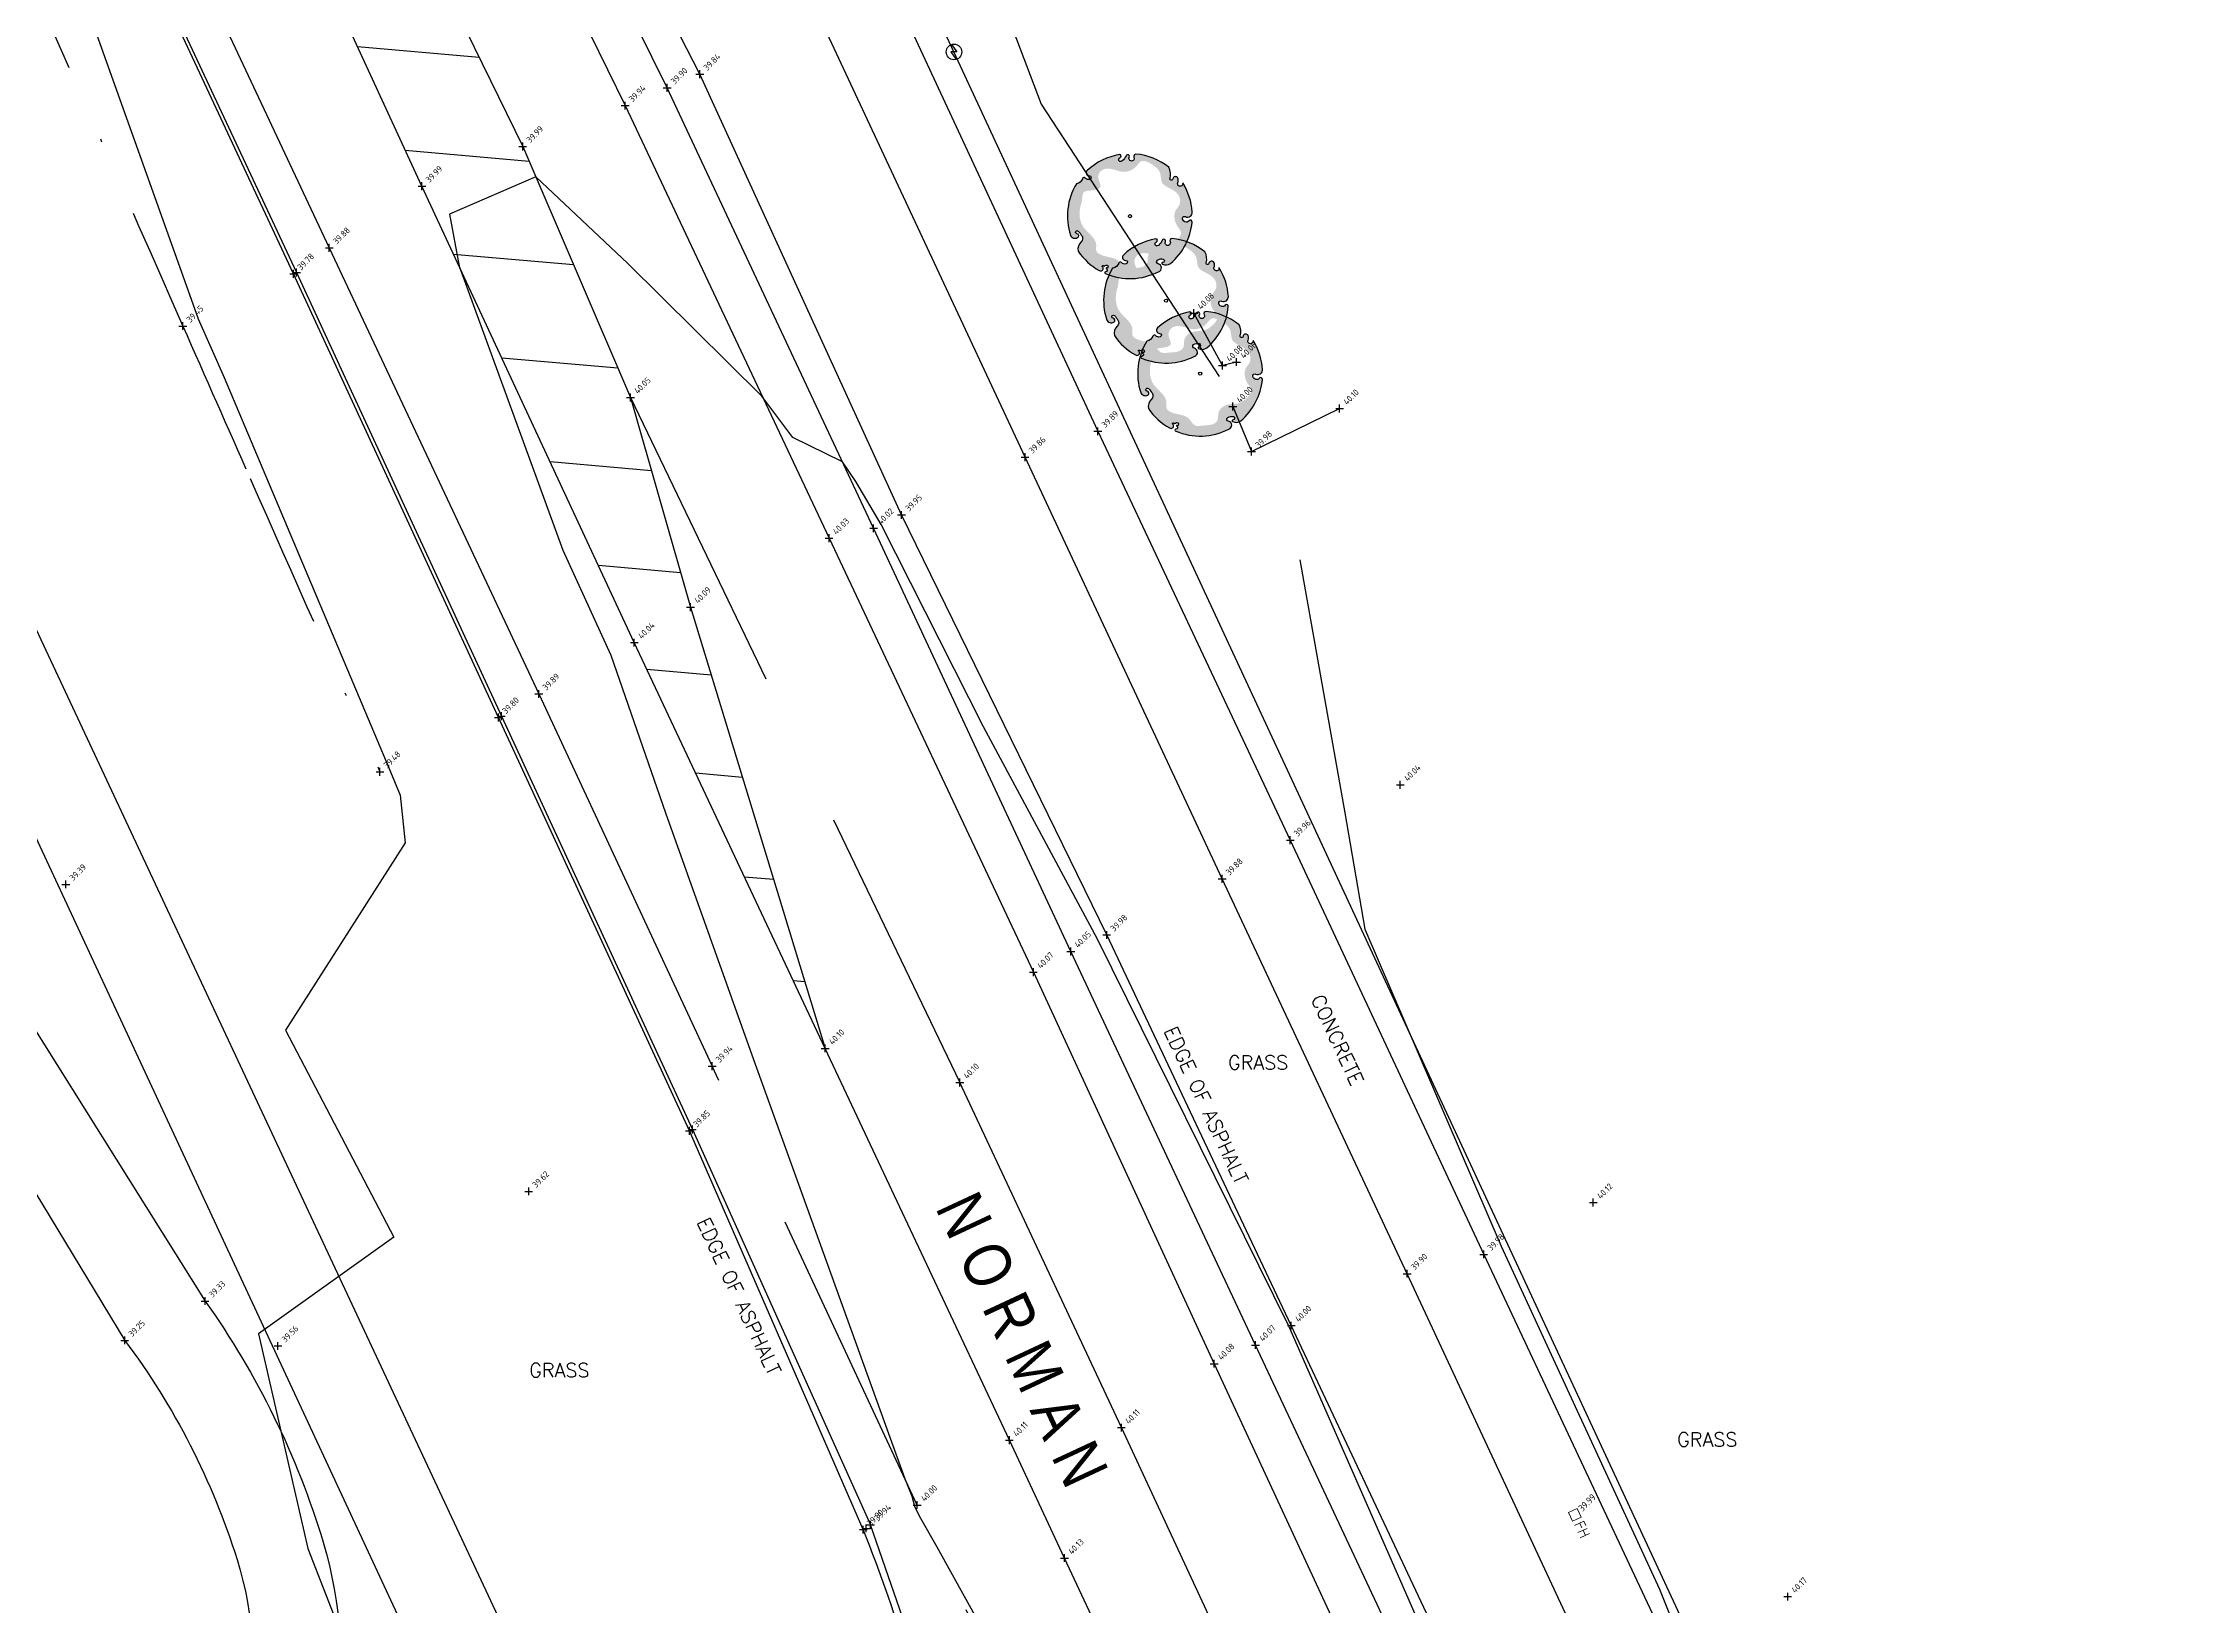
# Model space of a CAD drawing. Header units: metres. Extents: x 245957 to 247358, y 7418632 to 7419642.
# Drawn here: x 247032.9 to 247101.9, y 7419085.3 to 7419135.3 of the extents above; entities that cross this region are included whole.
import ezdxf
from ezdxf.enums import TextEntityAlignment as Align

# ---------------------------------------------------------------- set-up
doc = ezdxf.new("R2010")
doc.units = ezdxf.units.M
doc.linetypes.add('DASHDOT', pattern=[10, 5, -2.5, 0, -2.5])
doc.linetypes.add('DASHED', pattern=[0.75, 0.5, -0.25])
for name, color, linetype in [('-TEXT', 7, 'Continuous'), ('103_TOE_OF_BATTER', 37, 'DASHDOT'), ('103_TOE_OF_BATTER-L', 37, 'DASHDOT'), ('103_TOE_OF_BATTER-S', 37, 'DASHDOT'), ('104_EXISTING_SURFACE-L', 35, 'Continuous'), ('104_EXISTING_SURFACE-S', 35, 'Continuous'), ('201_SINGLE_TREE-H', 63, 'Continuous'), ('201_SINGLE_TREE-S', 96, 'Continuous'), ('403_EDGE_OF_BITUMEN', 8, 'Continuous'), ('403_EDGE_OF_BITUMEN-L', 8, 'Continuous'), ('403_EDGE_OF_BITUMEN-S', 8, 'Continuous'), ('405_EDGE_FORMATION', 33, 'Continuous'), ('405_EDGE_FORMATION-L', 33, 'Continuous'), ('405_EDGE_FORMATION-S', 33, 'Continuous'), ('410_PEDESTRIAN_PATH', 32, 'Continuous'), ('410_PEDESTRIAN_PATH-L', 32, 'Continuous'), ('410_PEDESTRIAN_PATH-S', 32, 'Continuous'), ('415_LANE_LINE_DASHED', 53, 'DASHED'), ('418_LANE_LINE_SOLID', 53, 'Continuous'), ('418_LANE_LINE_SOLID-L', 53, 'Continuous'), ('418_LANE_LINE_SOLID-S', 53, 'Continuous'), ('620_RETAIN_WALL_ROCK', 45, 'STONEWALL'), ('620_RETAIN_WALL_ROCK-L', 45, 'STONEWALL'), ('620_RETAIN_WALL_ROCK-S', 45, 'STONEWALL'), ('903_FENCE', 24, 'FENCELINE'), ('Surface_Contours_Major', 4, 'Continuous'), ('Surface_Contours_Minor', 253, 'Continuous')]:
    doc.layers.add(name, color=color, linetype=linetype)
for name, color, linetype, true_color in [('419_EDGE_OF_CONCRETE', 7, 'Continuous', 0xff4100), ('419_EDGE_OF_CONCRETE-L', 7, 'Continuous', 0xff4100), ('419_EDGE_OF_CONCRETE-S', 7, 'Continuous', 0xff4100), ('717_ELEC_LINE_OVER', 7, 'Continuous', 0xffa500), ('753_FIRE_HYDRANT-L', 7, 'Continuous', 0xb30000), ('EX-ELECT_POLE_(SLS)', 7, 'Continuous', 0xffa500), ('EX-FIRE_HYDRANT_(SLS)', 7, 'Continuous', 0xb30000)]:
    doc.layers.add(name, color=color, linetype=linetype, true_color=true_color)
doc.styles.add('BOLD', font='ARIALN.TTF')
doc.styles.add('ISO2.5', font='isocp.shx', dxfattribs={"height": 2.5})
doc.styles.get("Standard").update_dxf_attribs({"font": 'SIMPLEX.shx'})
doc.linetypes.add('FENCELINE', pattern='A,0.5,-0.2,["/",Standard,S=0.1,R=0,X=0,Y=-0.05],-0.25', length=0.95)
doc.linetypes.add('STONEWALL', pattern='A,0,-0.0625,[131,AECCLAND,S=1,R=0,X=0,Y=0],-0.06303', length=0.12553)

# ---------------------------------------------------------------- blocks, each defined once
blk = doc.blocks.new('CROSS')
at = {"color": 0, "linetype": 'Continuous'}
for p, q in [((-0.5, 0), (0.5, 0)), ((0, -0.5), (0, 0.5))]:
    blk.add_line(p, q, dxfattribs=at)
blk = doc.blocks.new('FHS')
at = {"color": 0, "linetype": 'Continuous', "lineweight": 13}
for p, q in [((-0.15, -0.15), (-0.15, 0.15)), ((-0.15, 0.15), (0.15, 0.15)), ((0.15, 0.15), (0.15, -0.15)), ((0.308, -0.154), (0.308, 0.173)), ((0.308, 0.173), (0.452, 0.173)), ((0.308, 0.029), (0.452, 0.029)), ((0.452, 0.173), (0.458, 0.173)), ((0.452, 0.029), (0.458, 0.029)), ((0.557, -0.154), (0.557, 0.173)), ((0.557, 0.173), (0.563, 0.173)), ((0.557, 0.029), (0.74, 0.029)), ((0.74, 0.173), (0.74, -0.154)), ((0.15, -0.15), (-0.15, -0.15))]:
    blk.add_line(p, q, dxfattribs=at)
blk = doc.blocks.new('201T')
at = {"layer": '201_SINGLE_TREE-S'}
blk.add_circle((0, 0), 0.5, dxfattribs=at)
blk = doc.blocks.new('201C')
at = {"layer": '201_SINGLE_TREE-H', "transparency": 33554534}
h = blk.add_hatch(color=256, dxfattribs=at)
h.paths.add_polyline_path([(-0.372, -0.334, 0.222926), (0.02, -0.5, 0.770799), (0.044, -0.442, -0.650302), (0.051, -0.412, -0.234737), (0.096, -0.425, -0.847312), (0.082, -0.447, 0.78443), (0.073, -0.458, 0.276934), (0.135, -0.481, 0.193599), (0.431, -0.254, 0.800435), (0.414, -0.234, -0.75216), (0.376, -0.192, -0.528914), (0.401, -0.191, 0.594112), (0.466, -0.18, 0.123805), (0.496, 0.062, -1.41759), (0.461, 0.081, 0.206906), (0.476, 0.113, 0.759729), (0.437, 0.125, -1.073307), (0.419, 0.139, 0.194379), (0.447, 0.223, 0.144612), (0.254, 0.43, 0.53339), (0.228, 0.413, -1.592592), (0.194, 0.429, 1.030038), (0.176, 0.451, -0.10361), (0.131, 0.426, -1.238487), (0.128, 0.459, 0.884725), (0.134, 0.482, 0.147549), (-0.155, 0.475, 0.71725), (-0.158, 0.429, -0.864032), (-0.165, 0.402, -0.310704), (-0.195, 0.427, 0.58143), (-0.217, 0.432, -0.281558), (-0.277, 0.416), (-0.278, 0.416, 0.217121), (-0.496, 0.063), (-0.496, 0.063, 0.440011), (-0.452, 0.021, 0.723973), (-0.444, 0.052, -1.384648), (-0.426, 0.066, -0.051107), (-0.415, 0.022, -0.361502), (-0.441, -0.021, 0.256822), (-0.494, -0.079, 0.116166), (-0.406, -0.291, 0.67803), (-0.368, -0.284, 0.170035), (-0.37, -0.274, -1.054701), (-0.36, -0.27, 0.431903), (-0.347, -0.275, -0.910728), (-0.333, -0.299, -0.42046), (-0.342, -0.298, 1.007885), (-0.348, -0.302, -0.766634), (-0.365, -0.322, 0.938602), (-0.372, -0.334)])
edge = h.paths.add_edge_path(flags=16)
edge.add_spline(control_points=[(-0.318, 0.247), (-0.303, 0.263), (-0.286, 0.289), (-0.256, 0.341), (-0.193, 0.315), (-0.092, 0.286), (-0.116, 0.394), (-0.036, 0.446), (0.039, 0.399), (0.103, 0.33), (0.196, 0.321), (0.278, 0.38), (0.344, 0.296), (0.379, 0.215), (0.33, 0.131), (0.392, 0.059), (0.438, -0.014), (0.405, -0.092), (0.346, -0.109), (0.31, -0.167), (0.306, -0.228), (0.329, -0.309), (0.241, -0.345), (0.165, -0.35), (0.103, -0.314), (0.046, -0.315), (0.005, -0.336), (-0.014, -0.368), (-0.033, -0.407), (-0.093, -0.415), (-0.146, -0.387), (-0.23, -0.366), (-0.225, -0.277), (-0.286, -0.229), (-0.334, -0.194), (-0.374, -0.141), (-0.328, -0.087), (-0.344, -0.001), (-0.387, 0.083), (-0.366, 0.18), (-0.336, 0.227), (-0.318, 0.247)], knot_values=[0, 0, 0, 0, 0.064972, 0.101243, 0.15652, 0.245586, 0.324463, 0.387907, 0.486094, 0.554514, 0.671826, 0.728629, 0.823661, 0.919885, 0.989953, 1.075257, 1.171704, 1.23593, 1.293575, 1.346478, 1.426142, 1.479146, 1.570817, 1.644481, 1.712561, 1.774901, 1.807, 1.846291, 1.885582, 1.928182, 2.007036, 2.074591, 2.151638, 2.226455, 2.293426, 2.340744, 2.397548, 2.47317, 2.587294, 2.673595, 2.754259, 2.754259, 2.754259, 2.754259], degree=3, periodic=0)
at = {"layer": '201_SINGLE_TREE-S'}
blk.add_lwpolyline([(-0.372, -0.334, 0.222926), (0.02, -0.5, 0.770799), (0.044, -0.442, -0.650302), (0.051, -0.412, -0.234737), (0.096, -0.425, -0.847312), (0.082, -0.447, 0.78443), (0.073, -0.458, 0.276934), (0.135, -0.481, 0.193599), (0.431, -0.254, 0.800435), (0.414, -0.234, -0.75216), (0.376, -0.192, -0.528914), (0.401, -0.191, 0.594112), (0.466, -0.18, 0.123805), (0.496, 0.062, -1.41759), (0.461, 0.081, 0.206906), (0.476, 0.113, 0.759729), (0.437, 0.125, -1.073307), (0.419, 0.139, 0.194379), (0.447, 0.223, 0.144612), (0.254, 0.43, 0.53339), (0.228, 0.413, -1.592592), (0.194, 0.429, 1.030038), (0.176, 0.451, -0.10361), (0.131, 0.426, -1.238487), (0.128, 0.459, 0.884725), (0.134, 0.482, 0.147549), (-0.155, 0.475, 0.71725), (-0.158, 0.429, -0.864032), (-0.165, 0.402, -0.310704), (-0.195, 0.427, 0.58143), (-0.217, 0.432, -0.281558), (-0.277, 0.416), (-0.278, 0.416, 0.217121), (-0.496, 0.063), (-0.496, 0.063, 0.440011), (-0.452, 0.021, 0.723973), (-0.444, 0.052, -1.384648), (-0.426, 0.066, -0.051107), (-0.415, 0.022, -0.361502), (-0.441, -0.021, 0.256822), (-0.494, -0.079, 0.116166), (-0.406, -0.291, 0.67803), (-0.368, -0.284, 0.170035), (-0.37, -0.274, -1.054701), (-0.36, -0.27, 0.431903), (-0.347, -0.275, -0.910728), (-0.333, -0.299, -0.42046), (-0.342, -0.298, 1.007885), (-0.348, -0.302, -0.766634), (-0.365, -0.322, 0.938602), (-0.372, -0.334)], format="xyb", dxfattribs=at)
blk = doc.blocks.new('PP')
at = {"layer": 'EX-ELECT_POLE_(SLS)', "color": 0}
for p, q in [((-0.077, 0.238), (0.092, 0)), ((0.092, 0), (-0.096, 0)), ((-0.096, 0), (0.074, -0.239))]:
    blk.add_line(p, q, dxfattribs=at)
blk.add_circle((0, 0), 0.25, dxfattribs=at)
blk = doc.blocks.new('C')
at = {"layer": '-TEXT'}
blk.add_text('CONCRETE', height=0.45, dxfattribs=at).set_placement((-0.001, -0.23), align=Align.CENTER)
blk = doc.blocks.new('G')
at = {"layer": '-TEXT'}
blk.add_text('GRASS', height=0.45, dxfattribs=at).set_placement((0.021, -0.235), align=Align.CENTER)

msp = doc.modelspace()

# ---------------------------------------------------------------- hatches: boundary and pattern name
at = {"layer": '418_LANE_LINE_SOLID'}
h = msp.add_hatch(dxfattribs=at)
h.set_pattern_fill('ANSI31', color=256, angle=310, style=0)
h.paths.add_polyline_path([(247057.931, 7419103.138), (247053.621, 7419117.265), (247051.697, 7419123.979), (247048.248, 7419132.015), (247041.537, 7419145.731), (247034.358, 7419159.347), (247027.087, 7419172.826), (247019.6, 7419186.753), (247012.739, 7419200.109), (247018.932, 7419186.517), (247025.847, 7419171.858), (247032.19, 7419158.15), (247038.791, 7419144.229), (247045.02, 7419130.741), (247051.821, 7419116.13)])

# ---------------------------------------------------------------- linework, layer by layer
at = {"layer": '103_TOE_OF_BATTER'}
msp.add_lwpolyline([(246974.102, 7419262.052, -0.021004), (246976.394, 7419256.372, 0.023664), (246978.455, 7419251.341, 0.020509), (246981.908, 7419244.661, -0.019192), (246985.617, 7419237.534, -0.003069), (246988.996, 7419230.265, 0.003867), (246991.688, 7419224.5, 0.004547), (246996.048, 7419215.559, -0.009217), (246998.157, 7419211.127, -0.001645), (247000.78, 7419205.296, 0.001062), (247004.831, 7419196.259, 0.000226), (247007.554, 7419190.226, -0.000187), (247010.837, 7419182.955, -0.005966), (247014.823, 7419173.828, 0.009605), (247017.34, 7419168.177, 0.010759), (247019.572, 7419163.669, -0.005265), (247024.234, 7419154.51, -0.001318), (247030.232, 7419142.331, -0.009147), (247031.059, 7419140.558, -0.000809), (247031.698, 7419139.116, 0.000091), (247037.366, 7419126.263, 0.000232), (247039.521, 7419121.384, 0.00012), (247043.677, 7419111.994)], format="xyb", dxfattribs=at)
at = {"layer": '403_EDGE_OF_BITUMEN'}
for p, q in [((247053.917, 7419134.328), (247046.882, 7419148.115)), ((247040.912, 7419127.938), (247034.334, 7419142.01)), ((247060.378, 7419120.217), (247053.917, 7419134.328)), ((247047.474, 7419113.731), (247040.912, 7419127.938)), ((247066.947, 7419106.768), (247060.378, 7419120.217)), ((247053.588, 7419100.498), (247047.474, 7419113.731)), ((247072.858, 7419094.261), (247066.947, 7419106.768)), ((247059.152, 7419087.73), (247053.588, 7419100.498)), ((247079.179, 7419080.832), (247072.858, 7419094.261))]:
    msp.add_line(p, q, dxfattribs=at)
msp.add_lwpolyline([(247052.208, 7419060.38, 0.020309), (247053.988, 7419061.215, 0.035599), (247054.944, 7419061.802, 0.026076), (247057.495, 7419063.838, 0.028345), (247059.625, 7419065.955, 0.064249), (247061.669, 7419068.921, 0.087839), (247062.45, 7419071.447, 0.059595), (247062.46, 7419073.339, 0.016654), (247061.473, 7419080.016, 0.028062), (247060.652, 7419083.427, 0.021592), (247059.152, 7419087.73)], format="xyb", dxfattribs=at)
at = {"layer": '405_EDGE_FORMATION'}
for p, q in [((247030.915, 7419106.465), (247038.076, 7419095.047)), ((247028.623, 7419105.14), (247035.503, 7419093.788))]:
    msp.add_line(p, q, dxfattribs=at)
for points in [[(247038.076, 7419095.047, -0.081894), (247041.857, 7419087.328, -0.116463), (247042.222, 7419081.255, -0.04993), (247040.201, 7419073.993, -0.05124), (247036.85, 7419067.455, -0.060261), (247033.84, 7419063.855, -0.046585), (247029.056, 7419060.135)], [(247035.503, 7419093.788, -0.085397), (247039.1, 7419086.769, -0.122848), (247039.425, 7419081.253, -0.047598), (247037.613, 7419074.975, -0.047314), (247034.633, 7419069.117, -0.057105), (247031.893, 7419065.722, -0.044832), (247027.605, 7419062.199)]]:
    msp.add_lwpolyline(points, format="xyb", dxfattribs=at)
at = {"layer": '410_PEDESTRIAN_PATH'}
for p, q in [((247060.149, 7419136.919), (247066.663, 7419122.894)), ((247064.333, 7419122.067), (247057.834, 7419135.968)), ((247066.663, 7419122.894), (247072.826, 7419109.805)), ((247070.642, 7419108.564), (247064.333, 7419122.067)), ((247072.826, 7419109.805), (247079.019, 7419096.541)), ((247076.567, 7419095.923), (247070.642, 7419108.564)), ((247079.019, 7419096.541), (247084.986, 7419083.83)), ((247082.781, 7419082.599), (247076.567, 7419095.923))]:
    msp.add_line(p, q, dxfattribs=at)
at = {"layer": '415_LANE_LINE_DASHED', "ltscale": 20}
for p, q in [((247051.697, 7419123.979), (247062.243, 7419102.045)), ((247060.878, 7419088.517), (247054.314, 7419102.57)), ((247066.691, 7419076.111), (247060.878, 7419088.517))]:
    msp.add_line(p, q, dxfattribs=at)
at = {"layer": '418_LANE_LINE_SOLID'}
for p, q in [((247052.874, 7419133.889), (247046.162, 7419147.533)), ((247044.859, 7419146.947), (247051.527, 7419133.322)), ((247041.537, 7419145.731), (247048.248, 7419132.015)), ((247045.02, 7419130.741), (247038.791, 7419144.229)), ((247035.528, 7419142.647), (247042.054, 7419128.768)), ((247034.425, 7419142.052), (247041.003, 7419127.98)), ((247051.527, 7419133.322), (247058.056, 7419119.471)), ((247059.484, 7419119.791), (247052.874, 7419133.889)), ((247048.248, 7419132.015), (247051.697, 7419123.979)), ((247051.821, 7419116.13), (247045.02, 7419130.741)), ((247042.054, 7419128.768), (247048.762, 7419114.486)), ((247041.003, 7419127.98), (247047.565, 7419113.773)), ((247051.697, 7419123.979), (247053.621, 7419117.265)), ((247058.056, 7419119.471), (247064.6, 7419105.576)), ((247065.797, 7419106.241), (247059.484, 7419119.791)), ((247053.621, 7419117.265), (247057.931, 7419103.138)), ((247057.931, 7419103.138), (247051.821, 7419116.13)), ((247048.762, 7419114.486), (247054.314, 7419102.57)), ((247047.565, 7419113.773), (247053.679, 7419100.539)), ((247071.711, 7419093.639), (247065.797, 7419106.241)), ((247064.6, 7419105.576), (247070.387, 7419093.042)), ((247063.83, 7419090.592), (247057.931, 7419103.138)), ((247067.417, 7419090.995), (247062.243, 7419102.045)), ((247053.679, 7419100.539), (247059.386, 7419087.884)), ((247077.976, 7419080.286), (247071.711, 7419093.639)), ((247070.387, 7419093.042), (247076.546, 7419079.761)), ((247065.596, 7419086.82), (247063.83, 7419090.592)), ((247075.013, 7419074.676), (247067.417, 7419090.995)), ((247062.661, 7419078.458), (247059.386, 7419087.884)), ((247071.782, 7419073.583), (247065.596, 7419086.82))]:
    msp.add_line(p, q, dxfattribs=at)
at = {"layer": '419_EDGE_OF_CONCRETE'}
for p, q in [((247070.984, 7419123.687), (247071.585, 7419122.25)), ((247071.585, 7419122.25), (247074.405, 7419123.625))]:
    msp.add_line(p, q, dxfattribs=at)
at = {"layer": '620_RETAIN_WALL_ROCK'}
for p, q in [((247070.655, 7419125.003), (247069.735, 7419126.68)), ((247071.103, 7419125.112), (247070.655, 7419125.003))]:
    msp.add_line(p, q, dxfattribs=at)
at = {"layer": '717_ELEC_LINE_OVER'}
for p, q in [((247062.057, 7419135.04), (247014.193, 7419237.196)), ((247064.306, 7419048.979), (247011.404, 7419161.957)), ((247106.952, 7419038.412), (247062.057, 7419135.04))]:
    msp.add_line(p, q, dxfattribs=at)
at = {"layer": '903_FENCE', "ltscale": 20}
msp.add_line((247022.885, 7419130.866), (247054.593, 7419062.767), dxfattribs=at)
at = {"layer": 'Surface_Contours_Major', "elevation": 40}
for points in [[(247060.34, 7419146.573), (247062.799, 7419138.779), (247064.846, 7419133.368), (247070.543, 7419124.654)], [(247077.091, 7419084.412), (247072.787, 7419094.223), (247072.294, 7419095.217), (247066.651, 7419106.633), (247063.007, 7419113.434), (247059.73, 7419119.909), (247058.909, 7419121.291), (247058.488, 7419121.913), (247056.897, 7419122.696), (247055.909, 7419124.024), (247051.618, 7419128.263), (247048.665, 7419131.043), (247045.899, 7419129.85), (247046.21, 7419128.182), (247049.537, 7419119.085), (247051.065, 7419115.725), (247052.822, 7419110.683), (247055.637, 7419102.778), (247060.471, 7419089.387), (247060.704, 7419088.802), (247060.796, 7419088.483), (247060.938, 7419088.175), (247061.503, 7419087.182), (247066.477, 7419078.2)], [(247073.133, 7419118.779), (247074.571, 7419110.683), (247075.209, 7419106.955), (247079.573, 7419096.805), (247084.645, 7419085.82), (247085.371, 7419084.01), (247085.554, 7419083.214), (247091.087, 7419073.182), (247094.753, 7419066.83), (247098.84, 7419059.878), (247102.784, 7419053.844)]]:
    msp.add_lwpolyline(points, dxfattribs=at)
at = {"layer": 'Surface_Contours_Minor', "elevation": 39.5}
msp.add_lwpolyline([(247034.317, 7419136.385), (247037.86, 7419126.497), (247038.692, 7419124.619), (247043.962, 7419112.125), (247044.325, 7419111.242), (247044.483, 7419109.717), (247040.651, 7419103.724), (247044.123, 7419097.097), (247039.788, 7419093.994), (247041.362, 7419087.121), (247043.499, 7419081.652), (247043.985, 7419079.277), (247042.4, 7419078.651), (247037.889, 7419067.436), (247037.737, 7419066.06), (247031.299, 7419062.243)], dxfattribs=at)

# ---------------------------------------------------------------- block references
at = {"layer": '-TEXT', "rotation": 295}
msp.add_blockref('C', (247074.336, 7419103.412), dxfattribs=at)
at = {"layer": '-TEXT'}
for p in [(247071.774, 7419102.697), (247049.399, 7419092.846), (247086.157, 7419090.622)]:
    msp.add_blockref('G', p, dxfattribs=at)
at = {"layer": '103_TOE_OF_BATTER-S', "xscale": 0.25, "yscale": 0.25, "zscale": 0.25}
for p in [(247037.366, 7419126.263), (247043.677, 7419111.994)]:
    msp.add_blockref('CROSS', p, dxfattribs=at)
at = {"layer": '104_EXISTING_SURFACE-S', "xscale": 0.25, "yscale": 0.25, "zscale": 0.25}
for p in [(247076.347, 7419111.575), (247033.617, 7419108.388), (247048.439, 7419098.559), (247082.529, 7419098.203), (247040.41, 7419093.612), (247088.753, 7419085.584)]:
    msp.add_blockref('CROSS', p, dxfattribs=at)
at = {"layer": '201_SINGLE_TREE-S', "rotation": 25}
for name, p, xscale, yscale, zscale in [('201C', (247067.69, 7419129.783), 4, 4, 4), ('201T', (247067.69, 7419129.783), 0.1, 0.1, 0.1), ('201C', (247068.849, 7419127.079), 4, 4, 4), ('201C', (247069.94, 7419124.743), 4, 4, 4), ('201T', (247068.849, 7419127.079), 0.1, 0.1, 0.1), ('201T', (247069.94, 7419124.743), 0.1, 0.1, 0.1)]:
    msp.add_blockref(name, p, dxfattribs=dict(at, xscale=xscale, yscale=yscale, zscale=zscale))
at = {"layer": '403_EDGE_OF_BITUMEN-S', "xscale": 0.25, "yscale": 0.25, "zscale": 0.25}
for p in [(247053.917, 7419134.328), (247040.912, 7419127.938), (247060.378, 7419120.217), (247047.474, 7419113.731), (247066.947, 7419106.768), (247053.588, 7419100.498), (247072.858, 7419094.261), (247059.152, 7419087.73)]:
    msp.add_blockref('CROSS', p, dxfattribs=at)
at = {"layer": '405_EDGE_FORMATION-S', "xscale": 0.25, "yscale": 0.25, "zscale": 0.25}
for p in [(247038.076, 7419095.047), (247035.503, 7419093.788)]:
    msp.add_blockref('CROSS', p, dxfattribs=at)
at = {"layer": '410_PEDESTRIAN_PATH-S', "xscale": 0.25, "yscale": 0.25, "zscale": 0.25}
for p in [(247066.663, 7419122.894), (247064.333, 7419122.067), (247072.826, 7419109.805), (247070.642, 7419108.564), (247076.567, 7419095.923), (247079.019, 7419096.541)]:
    msp.add_blockref('CROSS', p, dxfattribs=at)
at = {"layer": '418_LANE_LINE_SOLID-S', "xscale": 0.25, "yscale": 0.25, "zscale": 0.25}
for p in [(247052.874, 7419133.889), (247051.527, 7419133.322), (247048.248, 7419132.015), (247045.02, 7419130.741), (247042.054, 7419128.768), (247041.003, 7419127.98), (247051.697, 7419123.979), (247058.056, 7419119.471), (247059.484, 7419119.791), (247053.621, 7419117.265), (247051.821, 7419116.13), (247048.762, 7419114.486), (247047.565, 7419113.773), (247065.797, 7419106.241), (247064.6, 7419105.576), (247057.931, 7419103.138), (247054.314, 7419102.57), (247062.243, 7419102.045), (247053.679, 7419100.539), (247071.711, 7419093.639), (247070.387, 7419093.042), (247063.83, 7419090.592), (247067.417, 7419090.995), (247060.878, 7419088.517), (247059.243, 7419087.77), (247059.386, 7419087.884), (247065.596, 7419086.82)]:
    msp.add_blockref('CROSS', p, dxfattribs=at)
at = {"layer": '419_EDGE_OF_CONCRETE-S', "xscale": 0.25, "yscale": 0.25, "zscale": 0.25}
for p in [(247070.984, 7419123.687), (247074.405, 7419123.625), (247071.585, 7419122.25)]:
    msp.add_blockref('CROSS', p, dxfattribs=at)
at = {"layer": '620_RETAIN_WALL_ROCK-S', "xscale": 0.25, "yscale": 0.25, "zscale": 0.25}
for p in [(247069.735, 7419126.68), (247070.655, 7419125.003), (247071.103, 7419125.112)]:
    msp.add_blockref('CROSS', p, dxfattribs=at)
at = {"layer": 'EX-ELECT_POLE_(SLS)'}
msp.add_blockref('PP', (247062.057, 7419135.04), dxfattribs=at)
at = {"layer": 'EX-FIRE_HYDRANT_(SLS)', "rotation": 295}
msp.add_blockref('FHS', (247081.938, 7419088.203), dxfattribs=at)

# ---------------------------------------------------------------- texts
at = {"layer": '-TEXT'}
for p in [(247069.926, 7419101.22), (247054.967, 7419095.102)]:
    msp.add_text('EDGE OF ASPHALT', height=0.45, rotation=295, dxfattribs=at).set_placement(p, align=Align.CENTER)
at = {"layer": '-TEXT', "style": 'BOLD'}
msp.add_text('N O R M A N               R O A D', height=1.5, rotation=295, dxfattribs=at).set_placement((247066.428, 7419087.357), align=Align.CENTER)
at = {"layer": '103_TOE_OF_BATTER-L', "style": 'ISO2.5'}
for s, p in [('39.45', (247037.533, 7419126.43)), ('39.48', (247043.844, 7419112.162))]:
    msp.add_text(s, height=0.2, rotation=45, dxfattribs=at).set_placement(p, align=Align.MIDDLE_LEFT)
at = {"layer": '104_EXISTING_SURFACE-L', "style": 'ISO2.5'}
for s, p in [('40.04', (247076.515, 7419111.742)), ('39.39', (247033.784, 7419108.555)), ('39.62', (247048.606, 7419098.727)), ('40.12', (247082.696, 7419098.37)), ('39.56', (247040.577, 7419093.779)), ('40.17', (247088.92, 7419085.752))]:
    msp.add_text(s, height=0.2, rotation=45, dxfattribs=at).set_placement(p, align=Align.MIDDLE_LEFT)
at = {"layer": '403_EDGE_OF_BITUMEN-L', "style": 'ISO2.5'}
for s, p in [('39.84', (247054.085, 7419134.496)), ('39.78', (247041.079, 7419128.105)), ('39.95', (247060.545, 7419120.384)), ('39.80', (247047.641, 7419113.899)), ('39.98', (247067.115, 7419106.935)), ('39.85', (247053.755, 7419100.665)), ('40.00', (247073.025, 7419094.428)), ('39.90', (247059.319, 7419087.897))]:
    msp.add_text(s, height=0.2, rotation=45, dxfattribs=at).set_placement(p, align=Align.MIDDLE_LEFT)
at = {"layer": '405_EDGE_FORMATION-L', "style": 'ISO2.5'}
for s, p in [('39.33', (247038.243, 7419095.214)), ('39.25', (247035.67, 7419093.955))]:
    msp.add_text(s, height=0.2, rotation=45, dxfattribs=at).set_placement(p, align=Align.MIDDLE_LEFT)
at = {"layer": '410_PEDESTRIAN_PATH-L', "style": 'ISO2.5'}
for s, p in [('39.89', (247066.83, 7419123.061)), ('39.86', (247064.501, 7419122.234)), ('39.96', (247072.993, 7419109.972)), ('39.88', (247070.809, 7419108.731)), ('39.98', (247079.186, 7419096.709)), ('39.90', (247076.734, 7419096.09))]:
    msp.add_text(s, height=0.2, rotation=45, dxfattribs=at).set_placement(p, align=Align.MIDDLE_LEFT)
at = {"layer": '418_LANE_LINE_SOLID-L', "style": 'ISO2.5'}
for s, p in [('39.90', (247053.041, 7419134.056)), ('39.94', (247051.694, 7419133.489)), ('39.99', (247048.415, 7419132.183)), ('39.99', (247045.187, 7419130.908)), ('39.88', (247042.221, 7419128.935)), ('40.05', (247051.864, 7419124.146)), ('40.02', (247059.651, 7419119.958)), ('40.03', (247058.223, 7419119.638)), ('40.09', (247053.789, 7419117.432)), ('40.04', (247051.989, 7419116.298)), ('39.89', (247048.929, 7419114.653)), ('40.05', (247065.964, 7419106.409)), ('40.07', (247064.768, 7419105.744)), ('40.10', (247058.099, 7419103.305)), ('39.94', (247054.482, 7419102.737)), ('40.10', (247062.41, 7419102.212)), ('40.07', (247071.879, 7419093.807)), ('40.08', (247070.554, 7419093.209)), ('40.11', (247067.584, 7419091.162)), ('40.11', (247063.997, 7419090.759)), ('39.94', (247059.553, 7419088.051)), ('40.00', (247061.045, 7419088.685)), ('40.13', (247065.763, 7419086.988))]:
    msp.add_text(s, height=0.2, rotation=45, dxfattribs=at).set_placement(p, align=Align.MIDDLE_LEFT)
at = {"layer": '419_EDGE_OF_CONCRETE-L', "style": 'ISO2.5'}
for s, p in [('40.00', (247071.151, 7419123.855)), ('40.10', (247074.572, 7419123.792)), ('39.98', (247071.752, 7419122.417))]:
    msp.add_text(s, height=0.2, rotation=45, dxfattribs=at).set_placement(p, align=Align.MIDDLE_LEFT)
at = {"layer": '620_RETAIN_WALL_ROCK-L', "style": 'ISO2.5'}
for s, p in [('40.08', (247069.902, 7419126.847)), ('40.06', (247071.27, 7419125.28)), ('40.08', (247070.823, 7419125.17))]:
    msp.add_text(s, height=0.2, rotation=45, dxfattribs=at).set_placement(p, align=Align.MIDDLE_LEFT)
at = {"layer": '753_FIRE_HYDRANT-L', "style": 'ISO2.5'}
msp.add_text('39.99', height=0.22, rotation=45, dxfattribs=at).set_placement((247082.106, 7419088.37), align=Align.MIDDLE_LEFT)

doc.saveas('drawing.dxf')
